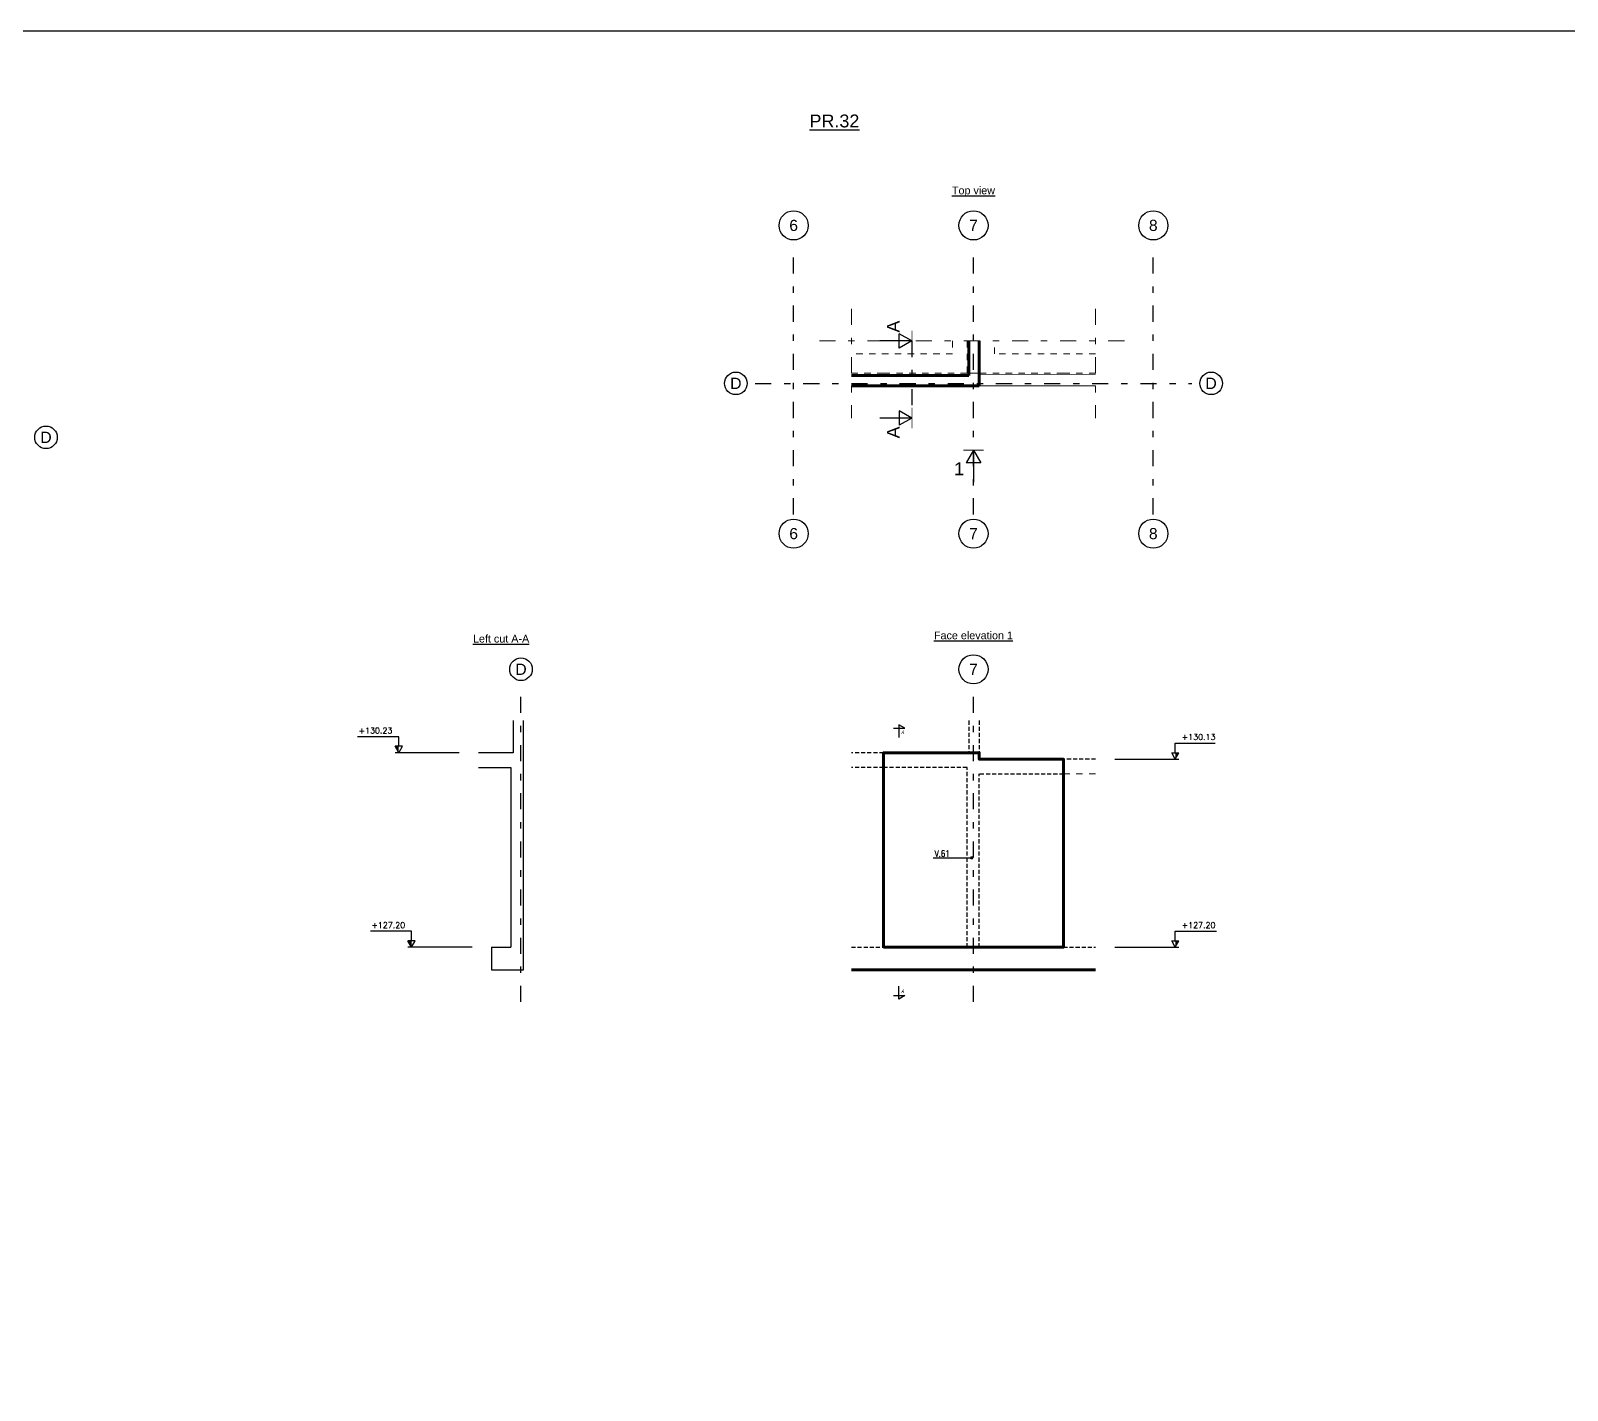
# Model space of a CAD drawing. Header units: millimetres. Extents: x -21776 to 63757, y -7870 to 8483.
# Drawn here: x 581 to 2974, y -4478 to -2361 of the extents above; entities that cross this region are included whole.
import ezdxf
from ezdxf.enums import TextEntityAlignment as Align

# ---------------------------------------------------------------- set-up
doc = ezdxf.new("R2010")
doc.units = ezdxf.units.MM
for name, pattern in [('CACHE', [9.525, 6.35, -3.175]), ('GrDotted', [0.4, 0.1, -0.1, 0.1, -0.1]), ('GrFeatureAxis', [0.85, 0.25, -0.2, 0.1, -0.2, 0.1])]:
    doc.linetypes.add(name, pattern=pattern)
for name, color, linetype in [('COTATION', 1, 'Continuous'), ('GO-TEXTE', 9, 'Continuous'), ('Grid', 7, 'Continuous'), ('K_BEM_M_Building_PR.32', 7, 'Continuous'), ('K_ENT_M_Building_PR.32', 7, 'Continuous'), ('K_FOT_M_Building_PR.32', 7, 'Continuous'), ('K_FOT_M_Building_V.46', 7, 'Continuous'), ('K_wAL_M_Building_PR.32', 7, 'Continuous'), ('préfa v', 2, 'Continuous'), ('STR_TS_TXT', 7, 'Continuous'), ('STR_VOI-POT', 6, 'Continuous')]:
    doc.layers.add(name, color=color, linetype=linetype)
doc.styles.add('GrCut', font='swissli.ttf', dxfattribs={"height": 0.2})
doc.styles.add('GrDimensions', font='simplex.shx')
doc.styles.add('GrElevation', font='swissli.ttf', dxfattribs={"height": 0.2})
doc.styles.add('GrGrid', font='ARIAL.TTF', dxfattribs={"height": 0.17})
doc.styles.add('GrTitleDrawing', font='swissli.ttf', dxfattribs={"height": 0.2})
doc.styles.add('Lucida', font='')
doc.styles.add('TEXTE TS', font='romans.shx', dxfattribs={"width": 0.7, "oblique": 15})
doc.styles.get('Lucida').set_extended_font_data('Lucida Sans', italic=True)

# ---------------------------------------------------------------- blocks, each defined once
blk = doc.blocks.new('World Level Arrow 5_i')
at = {"color": 7, "linetype": 'Continuous', "lineweight": -3, "extrusion": (0, -1.22461e-16, -1)}
for p, q in [((0, 9.43), (0, -0.57)), ((-1, 0.57), (-1, -0.57)), ((0, 0), (-1, 0.57)), ((0, 0), (-1, -0.57))]:
    blk.add_line(p, q, dxfattribs=at)
blk.add_solid([(1, -0.57), (0, 0), (1, 0)], dxfattribs=at)
blk = doc.blocks.new('World Level Arrow 5')
at = {"color": 7, "linetype": 'Continuous', "lineweight": -3}
for p, q in [((-1, -0.57), (-1, 0.57)), ((0, 0), (-1, 0.57)), ((0, 0), (-1, -0.57)), ((0, -9.43), (0, 0.57))]:
    blk.add_line(p, q, dxfattribs=at)
blk.add_solid([(-1, 0.57), (0, 0), (-1, 0)], dxfattribs=at)

msp = doc.modelspace()

# ---------------------------------------------------------------- linework, layer by layer
at = {"layer": 'COTATION'}
msp.add_lwpolyline([(1986.38246, -3649.06118), (2046.53819, -3649.06118)], dxfattribs=at)
at = {"layer": 'COTATION', "const_width": 2.5}
msp.add_lwpolyline([(2045.28819, -3649.06118, 1), (2047.78819, -3649.06118, 1)], format="xyb", close=True, dxfattribs=at)
at = {"layer": 'GO-TEXTE', "flags": 128}
for points in [[(1924.95899, -3447.2071), (1942.60673, -3447.2071), (1932.92868, -3441.92704), (1932.92868, -3461.84852)], [(1924.95899, -3863.7027), (1942.60673, -3863.7027), (1932.92868, -3868.98276), (1932.92868, -3849.06128)]]:
    msp.add_lwpolyline(points, dxfattribs=at)
at = {"layer": 'Grid', "color": 4, "linetype": 'GrFeatureAxis', "lineweight": 25, "ltscale": 100}
for p, q in [((1769.32306, -3114.12908), (1769.32306, -2694.12658)), ((2049.32306, -3114.12908), (2049.32306, -2694.12658)), ((2329.32306, -3114.12908), (2329.32306, -2694.12658)), ((1709.32306, -2910.12908), (2389.32306, -2910.12908)), ((1344.76133, -3873.4147), (1344.76133, -3385.4137)), ((2049.32306, -3873.4147), (2049.32306, -3385.4137))]:
    msp.add_line(p, q, dxfattribs=at)
at = {"layer": 'Grid', "color": 1, "linetype": 'Continuous', "lineweight": 25, "ltscale": 100}
for centre, major_axis, start_param, end_param in [((1769.32306, -2664.12658), (-16.04689, 16.04689), 3.926990817, 10.2101761242), ((2049.32306, -2664.12658), (-16.04689, 16.04689), 3.926990817, 10.2101761242), ((2329.32306, -2664.12658), (-16.04689, 16.04689), 3.926990817, 10.2101761242), ((1679.32306, -2910.12908), (12.4308, 12.4308), 5.4977871438, 11.780972451), ((2419.32306, -2910.12908), (12.4308, 12.4308), 5.4977871438, 11.780972451), ((605.14703, -2994.1826), (12.4308, 12.4308), 5.4977871438, 11.780972451), ((1769.32306, -3144.12908), (-16.04689, 16.04689), 3.926990817, 10.2101761242), ((2049.32306, -3144.12908), (-16.04689, 16.04689), 3.926990817, 10.2101761242), ((2329.32306, -3144.12908), (-16.04689, 16.04689), 3.926990817, 10.2101761242), ((1344.76133, -3355.4137), (-12.4308, 12.4308), 3.926990817, 10.2101761242), ((2049.32306, -3355.4137), (16.04689, 16.04689), 5.4977871438, 11.780972451)]:
    msp.add_ellipse(centre, major_axis=major_axis, ratio=1, start_param=start_param, end_param=end_param, dxfattribs=at)
at = {"layer": 'K_BEM_M_Building_PR.32', "color": 102, "linetype": 'Continuous', "lineweight": 20, "ltscale": 100}
for p, q in [((2239.32306, -2895.93527), (2059.31453, -2896.12909)), ((2059.31453, -2896.12909), (2059.33391, -2914.12908)), ((2059.33391, -2914.12908), (2239.32306, -2913.93528))]:
    msp.add_line(p, q, dxfattribs=at)
at = {"layer": 'K_ENT_M_Building_PR.32', "color": 9, "linetype": 'GrFeatureAxis', "lineweight": 20, "ltscale": 100}
for p, q in [((1859.32306, -2794.12658), (1859.32306, -2964.12908)), ((2239.32306, -2794.12658), (2239.32306, -2964.12908)), ((1809.32306, -2844.12658), (2289.32306, -2844.12658))]:
    msp.add_line(p, q, dxfattribs=at)
at = {"layer": 'K_ENT_M_Building_PR.32', "color": 7, "linetype": 'Continuous', "lineweight": -3, "ltscale": 100}
for p, q in [((1933.50571, -2844.12658), (1903.50571, -2844.12658)), ((1953.50571, -2844.12658), (1933.50571, -2832.78028)), ((1933.50571, -2855.47289), (1933.50571, -2832.78028)), ((1953.50571, -2844.12658), (1933.50571, -2844.12658)), ((1953.50571, -2844.12658), (1933.50571, -2855.47289)), ((2049.32306, -3014.12908), (2037.97675, -3034.12908)), ((2049.32306, -3014.12908), (2060.66937, -3034.12908)), ((2049.32306, -3014.12908), (2049.32306, -3034.12908)), ((2060.66937, -3034.12908), (2037.97675, -3034.12908)), ((2049.32306, -3034.12908), (2049.32306, -3064.12908))]:
    msp.add_line(p, q, dxfattribs=at)
at = {"layer": 'K_ENT_M_Building_PR.32', "color": 7, "linetype": 'Continuous', "lineweight": -3, "ltscale": 100, "extrusion": (0, -1.22461e-16, -1)}
for p, q in [((1933.50571, -2964.12908), (1903.50571, -2964.12908)), ((1953.50571, -2964.12908), (1933.50571, -2952.78278)), ((1933.50571, -2952.78278), (1933.50571, -2975.47539)), ((1953.50571, -2964.12908), (1933.50571, -2964.12908)), ((1953.50571, -2964.12908), (1933.50571, -2975.47539))]:
    msp.add_line(p, q, dxfattribs=at)
at = {"layer": 'K_ENT_M_Building_PR.32', "color": 120, "linetype": 'Continuous', "lineweight": -3}
for p, q in [((1149.43187, -3460.4137), (1090.43187, -3460.4137)), ((1149.43187, -3460.4137), (1090.43187, -3460.4137)), ((1154.43187, -3460.4137), (1149.43187, -3460.4137)), ((1154.43187, -3460.4137), (1149.43187, -3460.4137)), ((1154.43187, -3475.4137), (1154.43187, -3460.4137)), ((1154.43187, -3475.4137), (1154.43187, -3460.4137)), ((2363.65002, -3485.4137), (2363.65002, -3470.4137)), ((2363.65002, -3470.4137), (2368.65002, -3470.4137)), ((2363.65002, -3485.4137), (2363.65002, -3470.4137)), ((2363.65002, -3470.4137), (2368.65002, -3470.4137)), ((2368.65002, -3470.4137), (2425.93573, -3470.4137)), ((2368.65002, -3470.4137), (2425.93573, -3470.4137)), ((1169.43441, -3763.4147), (1110.43441, -3763.4147)), ((1169.43441, -3763.4147), (1110.43441, -3763.4147)), ((1174.43441, -3763.4147), (1169.43441, -3763.4147)), ((1174.43441, -3763.4147), (1169.43441, -3763.4147)), ((1174.43441, -3778.4147), (1174.43441, -3763.4147)), ((1174.43441, -3778.4147), (1174.43441, -3763.4147)), ((2363.65002, -3778.4137), (2363.65002, -3763.4137)), ((2363.65002, -3763.4137), (2368.65002, -3763.4137)), ((2363.65002, -3778.4137), (2363.65002, -3763.4137)), ((2363.65002, -3763.4137), (2368.65002, -3763.4137)), ((2368.65002, -3763.4137), (2427.65002, -3763.4137)), ((2368.65002, -3763.4137), (2427.65002, -3763.4137))]:
    msp.add_line(p, q, dxfattribs=at)
at = {"layer": 'K_ENT_M_Building_PR.32', "color": 7, "linetype": 'Continuous', "lineweight": -3, "ltscale": 100, "const_width": 1.2}
for points in [[(1953.52562, -2860.05179), (1953.48581, -2828.20138)], [(2065.24827, -3014.10918), (2033.39785, -3014.14899)]]:
    msp.add_lwpolyline(points, dxfattribs=at)
at = {"layer": 'K_ENT_M_Building_PR.32', "color": 7, "linetype": 'GrFeatureAxis', "lineweight": -3, "ltscale": 100}
msp.add_lwpolyline([(1953.50571, -2844.12658), (1953.50571, -2964.12908)], dxfattribs=at)
at = {"layer": 'K_ENT_M_Building_PR.32', "color": 7, "linetype": 'Continuous', "lineweight": -3, "ltscale": 100, "extrusion": (0, -1.22461e-16, -1), "const_width": 1.2}
msp.add_lwpolyline([(-1953.52562, -2948.20388), (-1953.48581, -2980.05429)], dxfattribs=at)
at = {"layer": 'K_FOT_M_Building_PR.32', "color": 9, "linetype": 'GrDotted', "lineweight": 15, "ltscale": 100}
for p, q in [((2016.82305, -2844.12658), (2016.82305, -2864.12913)), ((2081.82305, -2864.12908), (2081.82305, -2844.12658)), ((2016.82305, -2864.12913), (1859.32306, -2864.12913)), ((2239.32306, -2864.12913), (2081.82305, -2864.12908))]:
    msp.add_line(p, q, dxfattribs=at)
at = {"layer": 'K_FOT_M_Building_V.46', "color": 4, "linetype": 'Continuous', "lineweight": 60, "ltscale": 100}
msp.add_line((1859.32306, -3823.4147), (2239.32306, -3823.4147), dxfattribs=at)
msp.add_lwpolyline([(1909.32306, -3788.4137), (1909.32306, -3485.4137), (2058.31194, -3485.4137), (2058.31194, -3495.4137), (2189.32306, -3495.4137), (2189.32306, -3788.4137)], close=True, dxfattribs=at)
at = {"layer": 'K_wAL_M_Building_PR.32', "color": 9, "linetype": 'GrDotted', "lineweight": 15, "ltscale": 100}
for p, q in [((2039.3266, -2894.12658), (2039.32609, -2844.12658)), ((1909.32306, -2894.12658), (1859.32306, -2894.12658)), ((2039.3266, -2894.12658), (1909.32306, -2894.12658)), ((2049.32306, -2894.12658), (2042.32307, -2894.12658)), ((2049.32785, -2894.12658), (2058.31194, -2894.12658)), ((2059.3291, -2894.12658), (2189.32306, -2894.12658)), ((2239.32306, -2894.12658), (2189.32306, -2894.12658)), ((1909.32306, -3485.4137), (2039.3266, -3485.4137)), ((2042.32307, -3485.4137), (2039.3266, -3485.4137)), ((2239.32306, -3518.4137), (2189.32306, -3518.4137))]:
    msp.add_line(p, q, dxfattribs=at)
at = {"layer": 'K_wAL_M_Building_PR.32', "color": 6, "linetype": 'Continuous', "lineweight": 60, "ltscale": 100}
for p, q in [((2042.32307, -2844.12658), (2042.32307, -2898.12908)), ((2058.32307, -2914.12908), (2058.32307, -2844.12658)), ((2042.32307, -2898.12908), (1859.32306, -2898.12908)), ((1859.32306, -2914.12908), (2058.32307, -2914.12908))]:
    msp.add_line(p, q, dxfattribs=at)
at = {"layer": 'K_wAL_M_Building_PR.32', "color": 6, "linetype": 'Continuous', "lineweight": 20, "ltscale": 100}
for p, q in [((2059.3291, -2894.12648), (2059.32859, -2844.12658)), ((2042.32307, -2894.12658), (2039.32767, -2894.12658)), ((2058.32307, -2894.12649), (2059.3291, -2894.12648)), ((2058.32307, -2914.12908), (2189.32306, -2914.12908)), ((2189.32306, -2914.12908), (2239.32306, -2914.12908)), ((2058.31194, -3495.4137), (2058.31194, -3485.4137)), ((2189.32306, -3495.4137), (2058.31194, -3495.4137)), ((1909.32306, -3788.4137), (2058.31194, -3788.4137)), ((2058.31194, -3788.4137), (2189.32306, -3788.4137))]:
    msp.add_line(p, q, dxfattribs=at)
at = {"layer": 'préfa v', "color": 2, "ltscale": 3}
for p, q in [((1332.76133, -3435.4137), (1332.76133, -3485.4137)), ((1348.76133, -3485.4137), (1348.76133, -3435.4137)), ((1328.75883, -3485.4137), (1278.75883, -3485.4137)), ((1332.76133, -3485.4137), (1328.75883, -3485.4137)), ((1348.76133, -3788.4137), (1348.76133, -3485.4137)), ((1278.75883, -3508.4137), (1328.75883, -3508.4137)), ((1328.75883, -3508.4137), (1328.75883, -3788.4137)), ((1298.76137, -3788.4147), (1328.75883, -3788.4137)), ((1298.76137, -3788.4147), (1298.76137, -3823.4147)), ((1348.76137, -3823.4147), (1348.76137, -3788.4147)), ((1298.76137, -3823.4147), (1348.76137, -3823.4147))]:
    msp.add_line(p, q, dxfattribs=at)
at = {"layer": 'STR_VOI-POT', "color": 7, "linetype": 'CACHE'}
for p, q in [((2042.32307, -3435.4137), (2042.32307, -3485.4137)), ((2058.32307, -3435.4137), (2058.32307, -3485.4137)), ((1909.32306, -3485.4137), (1859.32306, -3485.4137)), ((1909.32306, -3508.4137), (1859.32306, -3508.4137)), ((2039.3266, -3508.4137), (1909.32306, -3508.4137)), ((2039.3266, -3788.4137), (2039.3266, -3508.4137)), ((2239.32306, -3495.4137), (2189.32306, -3495.4137)), ((2058.31194, -3788.4137), (2058.31194, -3518.4137)), ((2059.32306, -3518.4137), (2189.32306, -3518.4137)), ((1859.32306, -3788.4137), (1909.32306, -3788.4137)), ((2189.32306, -3788.4137), (2239.32306, -3788.4137))]:
    msp.add_line(p, q, dxfattribs=at)
at = {"layer": 'STR_VOI-POT'}
msp.add_lwpolyline([(-14626.05801, -2360.94219), (63756.79188, -2360.94219), (63756.79188, -6687.41341), (-14626.05801, -6687.41341)], close=True, dxfattribs=at)

# ---------------------------------------------------------------- block references
at = {"layer": 'K_ENT_M_Building_PR.32', "color": 120, "linetype": 'Continuous', "lineweight": -3, "xscale": 10, "yscale": 10, "zscale": 10, "rotation": 270}
for name, p in [('World Level Arrow 5_i', (1154.43187, -3485.4137)), ('World Level Arrow 5_i', (1154.43187, -3485.4137)), ('World Level Arrow 5', (2363.65002, -3495.4137)), ('World Level Arrow 5', (2363.65002, -3495.4137)), ('World Level Arrow 5_i', (1174.43441, -3788.4147)), ('World Level Arrow 5_i', (1174.43441, -3788.4147)), ('World Level Arrow 5', (2363.65002, -3788.4137)), ('World Level Arrow 5', (2363.65002, -3788.4137))]:
    msp.add_blockref(name, p, dxfattribs=at)

# ---------------------------------------------------------------- texts
at = {"layer": 'GO-TEXTE', "linetype": 'Continuous', "style": 'Lucida'}
for p in [(1936.54382, -3455.99986), (1936.54382, -3859.43241)]:
    msp.add_text('A', height=5.32, rotation=0.00179755, dxfattribs=at).set_placement(p)
at = {"layer": 'Grid', "color": 1, "linetype": 'Continuous', "lineweight": -3, "ltscale": 100, "style": 'GrGrid'}
for s, height, p in [('6', 17.35948, (1769.32306, -2664.12658)), ('7', 17.35948, (2049.32306, -2664.12658)), ('8', 17.35948, (2329.32306, -2664.12658)), ('D', 17.57981, (1679.32306, -2910.12908)), ('D', 17.57981, (2419.32306, -2910.12908)), ('D', 17.57981, (605.14703, -2994.1826)), ('6', 17.35948, (1769.32306, -3144.12908)), ('7', 17.35948, (2049.32306, -3144.12908)), ('8', 17.35948, (2329.32306, -3144.12908)), ('D', 17.57981, (1344.76133, -3355.4137)), ('7', 17.35948, (2049.32306, -3355.4137))]:
    msp.add_text(s, height=height, dxfattribs=at).set_placement(p, align=Align.MIDDLE_CENTER)
at = {"layer": 'K_ENT_M_Building_PR.32', "color": 7, "linetype": 'Continuous', "lineweight": -3, "ltscale": 100, "attachment_point": 5}
for s, insert, char_height, style in [('{\\LPR.32}', (1832.83085, -2501.62023), 20, 'GrTitleDrawing'), ('\\LTop view', (2049.32306, -2611.43286), 12, 'GrTitleDrawing'), ('{1}', (2026.91327, -3043.16796), 20, 'GrElevation'), ('\\LLeft cut A-A', (1313.7601, -3307.83389), 12, 'GrTitleDrawing'), ('\\LFace elevation 1', (2049.32306, -3302.71998), 12, 'GrTitleDrawing')]:
    msp.add_mtext(s, dxfattribs=dict(at, insert=insert, char_height=char_height, style=style))
at = {"layer": 'K_ENT_M_Building_PR.32', "color": 7, "linetype": 'Continuous', "lineweight": -3, "ltscale": 100, "char_height": 20, "attachment_point": 5, "rotation": 90, "style": 'GrCut'}
for insert in [(1924.46684, -2821.71679), (1924.46684, -2986.53887)]:
    msp.add_mtext('{A}', dxfattribs=dict(at, insert=insert))
at = {"layer": 'K_ENT_M_Building_PR.32', "color": 0, "linetype": 'Continuous', "lineweight": -3, "char_height": 9, "style": 'GrDimensions'}
for s, insert, attachment_point in [('\\A1;+130.23', (1144.43187, -3455.4137), 9), ('\\A1;+130.13', (2373.65002, -3465.4137), 7), ('\\A1;+127.20', (1164.43441, -3758.4147), 9), ('\\A1;+127.20', (2373.65002, -3758.4137), 7)]:
    msp.add_mtext(s, dxfattribs=dict(at, insert=insert, attachment_point=attachment_point))
at = {"layer": 'STR_TS_TXT', "style": 'TEXTE TS', "width": 0.8}
msp.add_text('V.61', height=10, dxfattribs=at).set_placement((1988.94473, -3647.41002, -0.00589))

doc.saveas('drawing.dxf')
